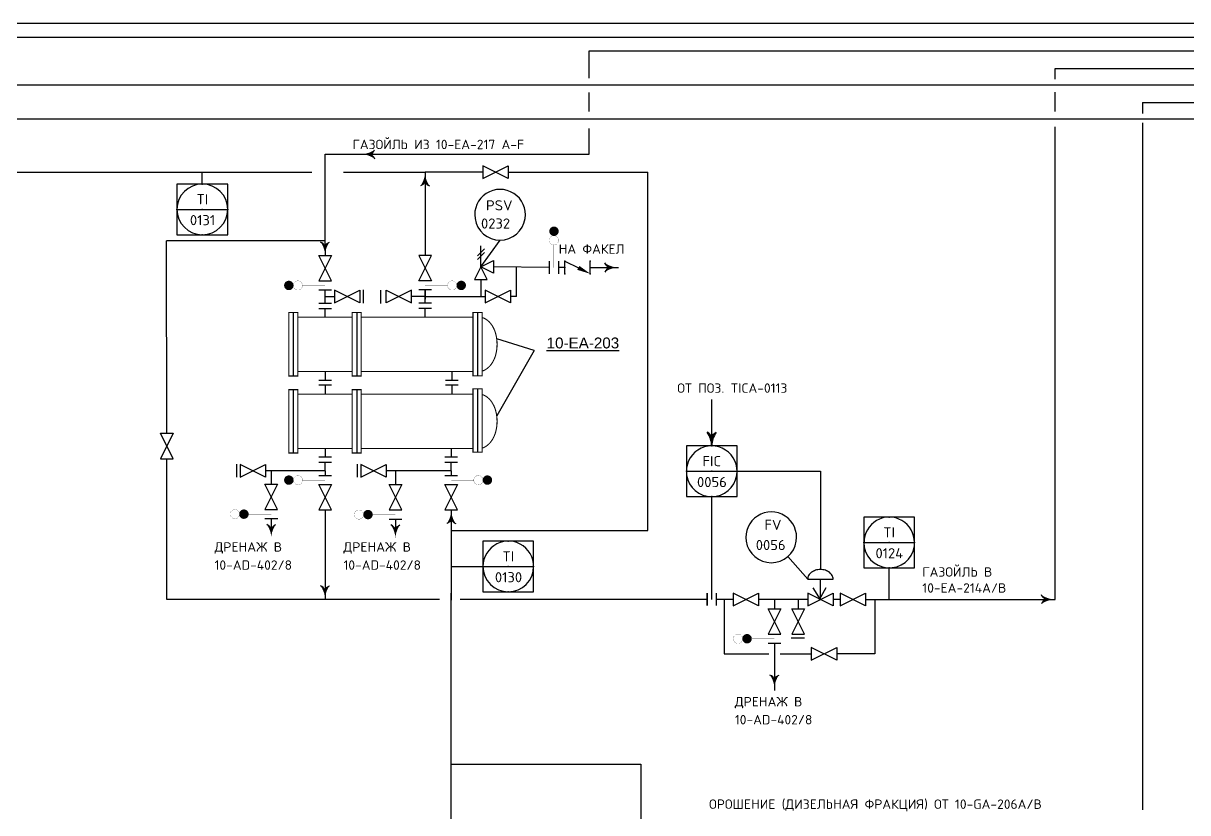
# Model space of a CAD drawing. Extents: x 78 to 490, y 181 to 404.
# Drawn here: x 154.37 to 170.44, y 200.18 to 211.07 of the extents above; entities that cross this region are included whole.
import ezdxf
from ezdxf.enums import TextEntityAlignment as Align

# ---------------------------------------------------------------- set-up
doc = ezdxf.new("R2010")
doc.units = 0
doc.linetypes.add('SDASH', pattern=[0.09375, 0.046875, -0.046875])
doc.layers.get('0').update_dxf_attribs({"linetype": 'CONTINUOUS'})
for name, color, linetype in [('1', 2, 'CONTINUOUS'), ('IN-ATTRIBS', 7, 'CONTINUOUS'), ('IN-EQUIPMENT', 7, 'CONTINUOUS'), ('IN-INST-TAP', 7, 'CONTINUOUS'), ('IN-INSTRUMENT', 7, 'SDASH'), ('IN-MAJ-PROC', 7, 'CONTINUOUS'), ('IN-PNEUMATIC', 7, 'CONTINUOUS'), ('IN-TEXT', 51, 'CONTINUOUS')]:
    doc.layers.add(name, color=color, linetype=linetype)
doc.styles.add('ATTRIBS', font='SIMPLEX', dxfattribs={"width": 0.8, "height": 0.125})
doc.styles.add('HELV', font='HELV', dxfattribs={"height": 0.15})
doc.styles.add('NARROW', font='simplex', dxfattribs={"width": 0.75, "height": 0.1})
doc.styles.add('S1', font='simplex.shx')
doc.styles.add('SIMPLEX', font='SIMPLEX.shx')

# ---------------------------------------------------------------- blocks, each defined once
blk = doc.blocks.new('BUBTEXT')
at = {"layer": 'IN-ATTRIBS'}
for p in [(0, 0.25), (-0.25, 0), (0, 0), (0.25, 0), (0, -0.25)]:
    blk.add_point(p, dxfattribs=at)
at = {"layer": 'IN-ATTRIBS', "flags": 1}
for tag, style, width, p in [('IDNUM', 'ATTRIBS', 0.8, (0.009, 0.584)), ('DWGNO', 'ATTRIBS', 0.8, (0.003, 0.447)), ('FILENO', 'ATTRIBS', 0.8, (-0.003, 0.311)), ('LOC', 'ATTRIBS', 0.8, (-0.08, -0.422)), ('SIG', 'ATTRIBS', 0.8, (-0.087, -0.563)), ('INSTALL', 'ATTRIBS', 0.8, (-0.087, -0.699)), ('SERV', 'ATTRIBS', 0.8, (-0.083, -0.838)), ('DATE', 'ATTRIBS', 0.8, (-0.088, -0.969)), ('DES', 'NARROW', 0.75, (-0.087, -1.102)), ('CSYS', 'NARROW', 0.75, (-0.087, -1.243))]:
    blk.add_attdef(tag, text='', height=0.1, dxfattribs=dict(at, style=style, width=width)).set_placement(p, align=Align.CENTER)
at = {"layer": 'IN-ATTRIBS', "style": 'ATTRIBS', "flags": 1}
blk.add_attdef('SYSCDI', text='', height=0.1, dxfattribs=at).set_placement((-0.312, 0.312), align=Align.RIGHT)
at = {"layer": 'IN-ATTRIBS', "style": 'S1'}
for tag, p in [('XT', (0.324, 0.257)), ('A1', (0.323, 0.115)), ('A2', (0.323, -0.035)), ('A3', (0.323, -0.185)), ('RES', (0.323, -0.342))]:
    blk.add_attdef(tag, p, '', height=0.1, dxfattribs=at)
at = {"layer": 'IN-ATTRIBS', "style": 'ATTRIBS'}
blk.add_attdef('SYSCDV', text='', height=0.1, dxfattribs=at).set_placement((-0.312, 0.141), align=Align.RIGHT)
at = {"layer": 'IN-ATTRIBS', "style": 'S1'}
for tag, p in [('INSTTYPE', (0, 0.05)), ('TAGNUM', (0.002, -0.156)), ('MD', (0.402, -0.565)), ('SZ', (0.402, -0.696))]:
    blk.add_attdef(tag, text='', height=0.1, dxfattribs=at).set_placement(p, align=Align.CENTER)
blk = doc.blocks.new('PE2')
for points in [[(0, 0, 0.150368), (0.188, 0.062, 0.150368)], [(0.125, 0, 0.206864), (0.188, 0.062, 0.206864)], [(0.125, 0, -0.206864), (0.188, -0.062, -0.206864)]]:
    blk.add_lwpolyline(points, format="xyb")
blk.add_arc((-0.008, -0.336), 0.336, 54.4623, 88.6678)
for points in [[(0, 0), (0.125, 0), (0.04, 0.003), (0.141, 0.008)], [(0, 0), (0.125, 0), (0.04, -0.003), (0.141, -0.008)], [(0.04, 0.003), (0.141, 0.008), (0.079, 0.011), (0.156, 0.019)], [(0.079, 0.011), (0.156, 0.019), (0.117, 0.024), (0.169, 0.031)], [(0.117, 0.024), (0.169, 0.031), (0.154, 0.041), (0.179, 0.046)], [(0.154, 0.041), (0.179, 0.046), (0.188, 0.062)], [(0.04, -0.003), (0.141, -0.008), (0.079, -0.011), (0.156, -0.019)], [(0.079, -0.011), (0.156, -0.019), (0.117, -0.024), (0.169, -0.031)], [(0.117, -0.024), (0.169, -0.031), (0.154, -0.041), (0.179, -0.046)], [(0.154, -0.041), (0.179, -0.046), (0.188, -0.062)]]:
    blk.add_solid(points)
blk = doc.blocks.new('PF35A')
blk.add_lwpolyline([(0, -0.0625), (0.25, 0.0625), (0.25, -0.0625), (0, 0.0625)], close=True)
blk = doc.blocks.new('VALVTEXT')
at = {"layer": 'IN-ATTRIBS'}
for p in [(0, 0.0625), (0, 0), (0.25, 0.0625), (0.25, 0), (0, -0.0625), (0.25, -0.0625)]:
    blk.add_point(p, dxfattribs=at)
at = {"layer": 'IN-ATTRIBS', "style": 'S1', "flags": 1}
for tag, p in [('IDNUM', (0.125, 0.5625)), ('DWGNO', (0.125, 0.4375)), ('FILENO', (0.125, 0.3125))]:
    blk.add_attdef(tag, text='', height=0.1, dxfattribs=at).set_placement(p, align=Align.CENTER)
at = {"layer": 'IN-ATTRIBS', "style": 'S1'}
for tag, p in [('MODE', (0.125, 0.078125)), ('SIZE', (0.125, -0.1875))]:
    blk.add_attdef(tag, text='', height=0.1, dxfattribs=at).set_placement(p, align=Align.CENTER)

msp = doc.modelspace()

# ---------------------------------------------------------------- linework, layer by layer
at = {"color": 6}
msp.add_line((79.948, 211.074), (463.566, 211.074), dxfattribs=at)
at = {"color": 5, "linetype": 'Continuous'}
msp.add_line((130.052, 210.227), (288.944, 210.227), dxfattribs=at)
at = {"color": 3, "linetype": 'Continuous'}
for p, q in [((169.819, 209.983), (169.819, 209.83)), ((169.819, 209.701), (169.819, 200.219)), ((158.532, 207.948), (158.532, 209.267)), ((158.532, 209.267), (162.178, 209.267)), ((120.242, 209.019), (158.348, 209.019)), ((158.787, 209.019), (159.912, 209.018)), ((159.912, 209.018), (159.912, 207.869)), ((158.532, 207.21), (158.532, 207.394)), ((159.912, 207.21), (159.912, 207.394)), ((158.532, 204.899), (158.532, 205.016)), ((160.274, 204.899), (160.274, 205.016)), ((158.532, 204.899), (158.532, 204.833)), ((160.274, 204.899), (160.274, 204.833)), ((158.532, 204.358), (158.532, 203.124)), ((160.274, 204.358), (160.274, 203.114)), ((160.274, 199.064), (160.274, 203.21)), ((160.114, 203.124), (158.532, 203.124)), ((160.274, 200.73), (160.274, 203.114)), ((163.088, 203.124), (160.399, 203.124)), ((163.808, 203.124), (163.088, 203.124)), ((164.166, 203.124), (163.933, 203.124)), ((165.195, 203.124), (164.516, 203.124)), ((165.645, 203.124), (165.545, 203.124)), ((165.995, 203.124), (166.894, 203.124)), ((166.894, 203.124), (168.61, 203.124))]:
    msp.add_line(p, q, dxfattribs=at)
at = {"color": 3}
for p, q in [((169.819, 209.983), (307.275, 209.983)), ((116.114, 209.754), (192.64, 209.754))]:
    msp.add_line(p, q, dxfattribs=at)
for p, q in [((156.838, 208.856), (156.838, 209.019)), ((160.681, 207.714), (160.948, 208.082)), ((158.532, 207.948), (158.532, 207.869)), ((161.417, 206.56), (160.902, 206.72)), ((161.417, 206.56), (160.902, 205.657)), ((163.87, 205.242), (163.87, 205.884)), ((164.22, 204.892), (165.37, 204.892)), ((164.736, 203.124), (164.736, 202.995))]:
    msp.add_line(p, q)
at = {"color": 5}
for p, q in [((160.711, 209.019), (159.912, 209.018)), ((161.061, 209.019), (162.986, 209.019)), ((162.986, 204.075), (162.986, 209.019)), ((156.348, 205.416), (156.343, 208.072)), ((158.527, 208.072), (156.343, 208.072)), ((161.628, 207.704), (160.856, 207.714)), ((161.174, 207.302), (161.174, 207.714)), ((161.844, 207.704), (161.755, 207.704)), ((162.194, 207.704), (162.583, 207.704)), ((160.681, 207.539), (160.681, 207.302)), ((159.912, 207.302), (160.551, 207.302)), ((160.387, 207.302), (160.742, 207.302)), ((161.174, 207.302), (161.092, 207.302)), ((156.348, 203.124), (156.348, 205.066)), ((158.532, 204.899), (157.71, 204.899)), ((157.79, 204.899), (157.79, 204.714)), ((160.274, 204.899), (159.37, 204.899)), ((159.504, 204.899), (159.504, 204.708)), ((157.79, 204.239), (157.79, 204.08)), ((159.504, 204.233), (159.504, 204.073)), ((160.274, 204.075), (162.986, 204.075)), ((158.532, 203.124), (156.348, 203.124)), ((164.041, 203.124), (164.041, 202.373)), ((164.736, 203.124), (164.736, 202.995)), ((166.12, 203.124), (166.12, 202.373)), ((164.736, 202.52), (164.736, 201.865)), ((164.041, 202.373), (164.659, 202.373)), ((164.813, 202.373), (165.245, 202.373)), ((166.12, 202.373), (165.595, 202.373)), ((160.274, 200.85), (162.891, 200.85)), ((162.891, 200.85), (162.891, 196.394))]:
    msp.add_line(p, q, dxfattribs=at)
at = {"linetype": 'Continuous'}
for p, q in [((156.488, 208.506), (157.188, 208.506)), ((163.52, 204.892), (164.22, 204.892)), ((165.969, 203.91), (166.669, 203.91)), ((160.712, 203.579), (161.412, 203.579))]:
    msp.add_line(p, q, dxfattribs=at)
at = {"color": 2}
for p, q in [((158.444, 207.394), (158.619, 207.394)), ((160, 207.394), (159.825, 207.394)), ((158.532, 207.302), (158.661, 207.302)), ((159.912, 207.302), (159.725, 207.302))]:
    msp.add_line(p, q, dxfattribs=at)
at = {"color": 7}
for p, q in [((165.37, 203.124), (165.269, 203.282)), ((165.357, 203.124), (165.448, 203.288))]:
    msp.add_line(p, q, dxfattribs=at)
for points in [[(159.155, 209.267, 0.206864), (159.217, 209.33, 0.206864)], [(159.155, 209.267, -0.206864), (159.217, 209.205, -0.206864)], [(159.912, 208.894, -0.206864), (159.85, 208.831, -0.206864)], [(159.912, 208.894, 0.206864), (159.975, 208.831, 0.206864)], [(158.532, 207.994, 0.206864), (158.469, 208.056, 0.206864)], [(158.532, 207.994, -0.206864), (158.594, 208.056, -0.206864)], [(160.274, 204.233, -0.206864), (160.212, 204.17, -0.206864)], [(160.274, 204.233, 0.206864), (160.337, 204.17, 0.206864)], [(158.532, 203.249, 0.206864), (158.469, 203.312, 0.206864)], [(158.532, 203.249, -0.206864), (158.594, 203.312, -0.206864)]]:
    msp.add_lwpolyline(points, format="xyb")
for points in [[(157.188, 208.452), (157.188, 208.856), (156.488, 208.856), (156.488, 208.452)], [(156.488, 208.452), (156.488, 208.156), (157.188, 208.156), (157.188, 208.452)], [(164.22, 204.892), (164.22, 205.242), (163.52, 205.242), (163.52, 204.892)], [(163.52, 204.892), (163.52, 204.542), (164.22, 204.542), (164.22, 204.892)], [(166.669, 203.856), (166.669, 204.26), (165.969, 204.26), (165.969, 203.856)], [(161.412, 203.579), (161.412, 203.929), (160.712, 203.929), (160.712, 203.579)], [(165.969, 203.856), (165.969, 203.56), (166.669, 203.56), (166.669, 203.856)], [(160.712, 203.579), (160.712, 203.229), (161.412, 203.229), (161.408, 203.525)]]:
    msp.add_lwpolyline(points)
at = {"color": 2}
for points, const_width in [([(161.725, 208.204, -1), (161.66, 208.204, -1)], 0.065), ([(161.756, 208.079, -1), (161.628, 208.079, -1)], 0.0025), ([(158.032, 207.424, 1), (158.032, 207.489, 1)], 0.065), ([(158.157, 207.393, 1), (158.157, 207.52, 1)], 0.0025), ([(160.287, 207.393, -1), (160.287, 207.52, -1)], 0.0025), ([(160.412, 207.424, -1), (160.412, 207.489, -1)], 0.065), ([(158.032, 204.803, -1), (158.032, 204.738, -1)], 0.065), ([(158.157, 204.834, -1), (158.157, 204.706, -1)], 0.0025), ([(160.649, 204.706, -1), (160.649, 204.834, -1)], 0.0025), ([(160.774, 204.738, -1), (160.774, 204.803, -1)], 0.065), ([(157.287, 204.364, 1), (157.287, 204.237, 1)], 0.0025), ([(157.412, 204.333, 1), (157.412, 204.268, 1)], 0.065), ([(159, 204.358, 1), (159, 204.231, 1)], 0.0025), ([(159.125, 204.327, 1), (159.125, 204.262, 1)], 0.065), ([(164.233, 202.646, 1), (164.233, 202.518, 1)], 0.0025), ([(164.358, 202.614, 1), (164.358, 202.549, 1)], 0.065)]:
    msp.add_lwpolyline(points, format="xyb", close=True, dxfattribs=dict(at, const_width=const_width))
at = {"color": 2, "const_width": 0.005}
for points in [[(161.692, 208.017), (161.692, 207.704)], [(158.219, 207.456), (158.532, 207.456)], [(160.225, 207.456), (159.912, 207.456)], [(158.219, 204.77), (158.532, 204.77)], [(160.587, 204.77), (160.274, 204.77)], [(157.478, 204.301), (157.79, 204.301)], [(159.191, 204.295), (159.504, 204.295)], [(164.424, 202.583), (164.736, 202.583)]]:
    msp.add_lwpolyline(points, dxfattribs=at)
at = {"color": 5}
for points in [[(162.458, 207.704, -0.206864), (162.396, 207.767, -0.206864)], [(162.458, 207.704, 0.206864), (162.396, 207.642, 0.206864)], [(157.79, 204.094, 0.206864), (157.728, 204.157, 0.206864)], [(157.79, 204.094, -0.206864), (157.853, 204.157, -0.206864)], [(159.504, 204.088, 0.206864), (159.441, 204.151, 0.206864)], [(159.504, 204.088, -0.206864), (159.566, 204.151, -0.206864)], [(164.736, 202.017, 0.206864), (164.674, 202.079)], [(164.736, 202.017, -0.206864), (164.799, 202.079)]]:
    msp.add_lwpolyline(points, format="xyb", dxfattribs=at)
at = {"color": 3}
for points in [[(168.485, 203.124, -0.206864), (168.422, 203.187)], [(168.485, 203.124, 0.206864), (168.422, 203.062)]]:
    msp.add_lwpolyline(points, format="xyb", dxfattribs=at)
for centre, radius, start, end in [((156.838, 208.506), 0.35, 0, 180), ((160.948, 208.432), 0.35, 351.1529, 188.8471), ((156.838, 208.506), 0.35, 180, 0), ((160.948, 208.432), 0.35, 188.8471, 351.1529), ((163.87, 204.892), 0.35, 351.1529, 188.8471), ((163.87, 204.892), 0.35, 188.8471, 351.1529), ((164.692, 203.981), 0.35, 351.1529, 188.8471), ((166.321, 203.912), 0.348, 359.6296, 180.3704), ((161.062, 203.579), 0.35, 351.1529, 180), ((164.692, 203.981), 0.35, 188.8471, 351.1529), ((166.321, 203.912), 0.352, 180.2197, 350.9856), ((161.062, 203.579), 0.35, 180, 0)]:
    msp.add_arc(centre, radius, start, end)
for points in [[(159.109, 209.279), (159.186, 209.286), (159.147, 209.291), (159.199, 209.299)], [(159.147, 209.291), (159.199, 209.299), (159.183, 209.308), (159.209, 209.313)], [(159.183, 209.308), (159.209, 209.313), (159.217, 209.33)], [(159.03, 209.267), (159.155, 209.267), (159.07, 209.271), (159.171, 209.275)], [(159.03, 209.267), (159.155, 209.267), (159.07, 209.264), (159.171, 209.259)], [(159.07, 209.271), (159.171, 209.275), (159.109, 209.279), (159.186, 209.286)], [(159.07, 209.264), (159.171, 209.259), (159.109, 209.256), (159.186, 209.249)], [(159.109, 209.256), (159.186, 209.249), (159.147, 209.243), (159.199, 209.236)], [(159.147, 209.243), (159.199, 209.236), (159.183, 209.226), (159.209, 209.221)], [(159.183, 209.226), (159.209, 209.221), (159.217, 209.205)], [(159.909, 208.979), (159.904, 208.877), (159.901, 208.939), (159.894, 208.863)], [(159.912, 209.019), (159.912, 208.894), (159.909, 208.979), (159.904, 208.877)], [(159.912, 209.019), (159.912, 208.894), (159.916, 208.979), (159.92, 208.877)], [(159.916, 208.979), (159.92, 208.877), (159.924, 208.939), (159.931, 208.863)], [(159.871, 208.865), (159.866, 208.839), (159.85, 208.831)], [(159.888, 208.901), (159.881, 208.85), (159.871, 208.865), (159.866, 208.839)], [(159.901, 208.939), (159.894, 208.863), (159.888, 208.901), (159.881, 208.85)], [(159.924, 208.939), (159.931, 208.863), (159.936, 208.901), (159.944, 208.85)], [(159.936, 208.901), (159.944, 208.85), (159.953, 208.865), (159.959, 208.839)], [(159.953, 208.865), (159.959, 208.839), (159.975, 208.831)], [(158.491, 208.022), (158.486, 208.048), (158.469, 208.056)], [(158.508, 207.986), (158.501, 208.038), (158.491, 208.022), (158.486, 208.048)], [(158.521, 207.948), (158.513, 208.025), (158.508, 207.986), (158.501, 208.038)], [(158.529, 207.909), (158.524, 208.01), (158.521, 207.948), (158.513, 208.025)], [(158.532, 207.869), (158.532, 207.994), (158.529, 207.909), (158.524, 208.01)], [(158.532, 207.869), (158.532, 207.994), (158.535, 207.909), (158.54, 208.01)], [(158.535, 207.909), (158.54, 208.01), (158.543, 207.948), (158.551, 208.025)], [(158.543, 207.948), (158.551, 208.025), (158.556, 207.986), (158.563, 208.038)], [(158.556, 207.986), (158.563, 208.038), (158.573, 208.022), (158.578, 208.048)], [(158.573, 208.022), (158.578, 208.048), (158.594, 208.056)], [(160.271, 204.318), (160.266, 204.216), (160.263, 204.278), (160.256, 204.202)], [(160.274, 204.358), (160.274, 204.233), (160.271, 204.318), (160.266, 204.216)], [(160.274, 204.358), (160.274, 204.233), (160.278, 204.318), (160.282, 204.216)], [(160.278, 204.318), (160.282, 204.216), (160.286, 204.278), (160.293, 204.202)], [(160.233, 204.204), (160.228, 204.178), (160.212, 204.17)], [(160.25, 204.24), (160.243, 204.189), (160.233, 204.204), (160.228, 204.178)], [(160.263, 204.278), (160.256, 204.202), (160.25, 204.24), (160.243, 204.189)], [(160.286, 204.278), (160.293, 204.202), (160.298, 204.24), (160.306, 204.189)], [(160.298, 204.24), (160.306, 204.189), (160.315, 204.204), (160.32, 204.178)], [(160.315, 204.204), (160.32, 204.178), (160.337, 204.17)], [(158.491, 203.278), (158.486, 203.303), (158.469, 203.312)], [(158.508, 203.241), (158.501, 203.293), (158.491, 203.278), (158.486, 203.303)], [(158.521, 203.203), (158.513, 203.28), (158.508, 203.241), (158.501, 203.293)], [(158.529, 203.164), (158.524, 203.265), (158.521, 203.203), (158.513, 203.28)], [(158.532, 203.124), (158.532, 203.249), (158.529, 203.164), (158.524, 203.265)], [(158.532, 203.124), (158.532, 203.249), (158.535, 203.164), (158.54, 203.265)], [(158.535, 203.164), (158.54, 203.265), (158.543, 203.203), (158.551, 203.28)], [(158.543, 203.203), (158.551, 203.28), (158.556, 203.241), (158.563, 203.293)], [(158.556, 203.241), (158.563, 203.293), (158.573, 203.278), (158.578, 203.303)], [(158.573, 203.278), (158.578, 203.303), (158.594, 203.312)]]:
    msp.add_solid(points)
at = {"color": 5}
for points in [[(162.43, 207.745), (162.404, 207.75), (162.396, 207.767)], [(162.466, 207.728), (162.414, 207.736), (162.43, 207.745), (162.404, 207.75)], [(162.504, 207.715), (162.427, 207.723), (162.466, 207.728), (162.414, 207.736)], [(162.504, 207.693), (162.427, 207.685), (162.466, 207.68), (162.414, 207.673)], [(162.543, 207.707), (162.442, 207.712), (162.504, 207.715), (162.427, 207.723)], [(162.543, 207.701), (162.442, 207.696), (162.504, 207.693), (162.427, 207.685)], [(162.583, 207.704), (162.458, 207.704), (162.543, 207.707), (162.442, 207.712)], [(162.583, 207.704), (162.458, 207.704), (162.543, 207.701), (162.442, 207.696)], [(162.43, 207.663), (162.404, 207.658), (162.396, 207.642)], [(162.466, 207.68), (162.414, 207.673), (162.43, 207.663), (162.404, 207.658)], [(157.749, 204.123), (157.744, 204.149), (157.728, 204.157)], [(157.766, 204.087), (157.759, 204.138), (157.749, 204.123), (157.744, 204.149)], [(157.814, 204.087), (157.822, 204.138), (157.831, 204.123), (157.836, 204.149)], [(157.831, 204.123), (157.836, 204.149), (157.853, 204.157)], [(159.462, 204.117), (159.457, 204.143), (159.441, 204.151)], [(159.545, 204.117), (159.55, 204.143), (159.566, 204.151)], [(157.779, 204.049), (157.771, 204.125), (157.766, 204.087), (157.759, 204.138)], [(157.787, 204.009), (157.782, 204.111), (157.779, 204.049), (157.771, 204.125)], [(157.79, 203.969), (157.79, 204.094), (157.787, 204.009), (157.782, 204.111)], [(157.79, 203.969), (157.79, 204.094), (157.793, 204.009), (157.798, 204.111)], [(157.793, 204.009), (157.798, 204.111), (157.801, 204.049), (157.809, 204.125)], [(157.801, 204.049), (157.809, 204.125), (157.814, 204.087), (157.822, 204.138)], [(159.48, 204.08), (159.472, 204.132), (159.462, 204.117), (159.457, 204.143)], [(159.492, 204.042), (159.485, 204.119), (159.48, 204.08), (159.472, 204.132)], [(159.5, 204.003), (159.496, 204.104), (159.492, 204.042), (159.485, 204.119)], [(159.504, 203.963), (159.504, 204.088), (159.5, 204.003), (159.496, 204.104)], [(159.504, 203.963), (159.504, 204.088), (159.507, 204.003), (159.512, 204.104)], [(159.507, 204.003), (159.512, 204.104), (159.515, 204.042), (159.522, 204.119)], [(159.515, 204.042), (159.522, 204.119), (159.528, 204.08), (159.535, 204.132)], [(159.528, 204.08), (159.535, 204.132), (159.545, 204.117), (159.55, 204.143)], [(164.695, 202.045), (164.69, 202.071), (164.674, 202.079)], [(164.712, 202.009), (164.705, 202.061), (164.695, 202.045), (164.69, 202.071)], [(164.725, 201.971), (164.717, 202.048), (164.712, 202.009), (164.705, 202.061)], [(164.747, 201.971), (164.755, 202.048), (164.76, 202.009), (164.767, 202.061)], [(164.76, 202.009), (164.767, 202.061), (164.777, 202.045), (164.782, 202.071)], [(164.777, 202.045), (164.782, 202.071), (164.799, 202.079)], [(164.733, 201.932), (164.728, 202.033), (164.725, 201.971), (164.717, 202.048)], [(164.736, 201.892), (164.736, 202.017), (164.733, 201.932), (164.728, 202.033)], [(164.736, 201.892), (164.736, 202.017), (164.739, 201.932), (164.744, 202.033)], [(164.739, 201.932), (164.744, 202.033), (164.747, 201.971), (164.755, 202.048)]]:
    msp.add_solid(points, dxfattribs=at)
at = {"color": 3}
for points in [[(168.456, 203.165), (168.43, 203.17), (168.422, 203.187)], [(168.456, 203.083), (168.43, 203.078), (168.422, 203.062)], [(168.493, 203.148), (168.441, 203.155), (168.456, 203.165), (168.43, 203.17)], [(168.493, 203.1), (168.441, 203.093), (168.456, 203.083), (168.43, 203.078)], [(168.531, 203.135), (168.454, 203.143), (168.493, 203.148), (168.441, 203.155)], [(168.531, 203.113), (168.454, 203.105), (168.493, 203.1), (168.441, 203.093)], [(168.57, 203.127), (168.469, 203.132), (168.531, 203.135), (168.454, 203.143)], [(168.57, 203.121), (168.469, 203.116), (168.531, 203.113), (168.454, 203.105)]]:
    msp.add_solid(points, dxfattribs=at)
at = {"layer": '1'}
for p, q in [((160.637, 207.866), (160.731, 207.964)), ((160.637, 207.813), (160.731, 207.911)), ((160.681, 207.714), (160.681, 208.005)), ((160.681, 207.714), (160.594, 207.539)), ((160.681, 207.714), (160.856, 207.802)), ((160.856, 207.627), (160.681, 207.714)), ((160.769, 207.539), (160.681, 207.714)), ((160.856, 207.802), (160.856, 207.627)), ((161.628, 207.792), (161.628, 207.617)), ((161.755, 207.792), (161.755, 207.617)), ((162.194, 207.617), (162.194, 207.792)), ((160.594, 207.539), (160.769, 207.539)), ((159.06, 207.395), (159.06, 207.213)), ((159.302, 207.209), (159.302, 207.392)), ((158.094, 207.076), (158.094, 206.207)), ((158.969, 207.076), (158.969, 206.207)), ((160.638, 207.076), (160.638, 206.208)), ((158.094, 206.013), (158.094, 205.144)), ((158.969, 206.013), (158.969, 205.144)), ((160.638, 206.025), (160.638, 205.156)), ((157.311, 204.992), (157.311, 204.809)), ((158.975, 204.992), (158.975, 204.809)), ((158.444, 204.833), (158.619, 204.833)), ((160.187, 204.833), (160.362, 204.833)), ((157.703, 204.239), (157.878, 204.239)), ((159.416, 204.233), (159.591, 204.233)), ((165.195, 203.405), (165.545, 203.405)), ((165.37, 203.124), (165.37, 203.405)), ((165.062, 203.124), (165.062, 202.995)), ((164.969, 202.596), (165.151, 202.596)), ((164.649, 202.52), (164.824, 202.52))]:
    msp.add_line(p, q, dxfattribs=at)
msp.add_lwpolyline([(161.844, 207.617), (161.844, 207.792), (162.03, 207.699)], dxfattribs=at)
msp.add_lwpolyline([(165.545, 203.405, 0.126822), (165.533, 203.453, 0.10607), (165.494, 203.498, 0.085783), (165.439, 203.526, 0.075445), (165.37, 203.537, 0.075445), (165.301, 203.526, 0.085783), (165.247, 203.498, 0.10607), (165.208, 203.453, 0.126822), (165.195, 203.405)], format="xyb", dxfattribs=at)
at = {"layer": '1', "const_width": 0.021}
for points in [[(163.808, 203.212), (163.808, 203.037)], [(163.933, 203.212), (163.933, 203.037)]]:
    msp.add_lwpolyline(points, dxfattribs=at)
at = {"layer": '1'}
msp.add_lwpolyline([(165.195, 203.037), (165.545, 203.212), (165.545, 203.037), (165.195, 203.212)], close=True, dxfattribs=at)
msp.add_solid([(162.014, 207.672), (162.194, 207.617), (162.044, 207.726)], dxfattribs=at)
at = {"layer": 'IN-EQUIPMENT', "color": 2}
for p, q in [((158.444, 207.21), (158.619, 207.21)), ((160, 207.21), (159.825, 207.21)), ((158.444, 205.016), (158.619, 205.016)), ((160.187, 205.016), (160.362, 205.016))]:
    msp.add_line(p, q, dxfattribs=at)
at = {"layer": 'IN-EQUIPMENT', "color": 6}
for p, q in [((158.444, 207.137), (158.619, 207.137)), ((158.532, 207.019), (158.532, 207.137)), ((160, 207.137), (159.825, 207.137)), ((159.912, 207.019), (159.912, 207.137)), ((158.532, 206.269), (158.532, 206.144)), ((160.282, 206.269), (160.282, 206.144)), ((158.619, 206.144), (158.444, 206.144)), ((158.619, 206.082), (158.444, 206.082)), ((158.532, 206.082), (158.532, 205.957)), ((160.369, 206.144), (160.194, 206.144)), ((160.369, 206.082), (160.194, 206.082)), ((160.282, 206.082), (160.282, 205.957)), ((158.532, 205.207), (158.532, 205.09)), ((160.274, 205.207), (160.274, 205.09)), ((158.444, 205.09), (158.619, 205.09)), ((160.187, 205.09), (160.362, 205.09))]:
    msp.add_line(p, q, dxfattribs=at)
at = {"layer": 'IN-EQUIPMENT', "color": 6, "const_width": 0.015}
for points in [[(158.157, 206.207), (158.157, 207.082), (158.032, 207.082), (158.032, 206.207)], [(159.032, 206.207), (159.032, 207.082), (158.907, 207.082), (158.907, 206.207)], [(160.7, 206.208), (160.7, 207.083), (160.575, 207.083), (160.575, 206.208)], [(158.157, 205.144), (158.157, 206.019), (158.032, 206.019), (158.032, 205.144)], [(159.032, 205.144), (159.032, 206.019), (158.907, 206.019), (158.907, 205.144)], [(160.7, 205.156), (160.7, 206.031), (160.575, 206.031), (160.575, 205.156)]]:
    msp.add_lwpolyline(points, close=True, dxfattribs=at)
for points in [[(158.157, 207.019), (158.907, 207.019)], [(159.032, 207.019), (160.575, 207.019)], [(158.157, 206.27), (158.907, 206.27)], [(159.032, 206.27), (160.575, 206.27)], [(158.157, 205.957), (158.907, 205.957)], [(159.032, 205.957), (160.575, 205.957)], [(158.157, 205.207), (158.907, 205.207)], [(159.032, 205.207), (160.575, 205.207)]]:
    msp.add_lwpolyline(points, dxfattribs=at)
for points in [[(160.7, 206.275, 0.074556), (160.747, 206.295, 0.107118), (160.834, 206.379, 0.079812), (160.887, 206.495, 0.067459), (160.907, 206.644, 0.067459), (160.887, 206.794, 0.079812), (160.834, 206.91, 0.107118), (160.747, 206.994, 0.074556), (160.7, 207.014)], [(160.7, 205.212, 0.074556), (160.747, 205.232, 0.107118), (160.834, 205.317, 0.079812), (160.887, 205.433, 0.067459), (160.907, 205.582, 0.067459), (160.887, 205.731, 0.079812), (160.834, 205.847, 0.107118), (160.747, 205.931, 0.074556), (160.7, 205.951)]]:
    msp.add_lwpolyline(points, format="xyb", dxfattribs=at)
at = {"layer": 'IN-INST-TAP'}
for p, q in [((163.87, 203.124), (163.87, 204.542)), ((165.195, 203.405), (164.922, 203.717)), ((166.319, 203.123), (166.319, 203.56))]:
    msp.add_line(p, q, dxfattribs=at)
at = {"layer": 'IN-MAJ-PROC', "color": 3}
for p, q in [((307.75, 210.878), (120.858, 210.878)), ((162.178, 210.696), (307.557, 210.696)), ((162.178, 210.317), (162.178, 210.696)), ((168.61, 210.452), (289.123, 210.452)), ((168.61, 210.304), (168.61, 210.452)), ((162.178, 209.855), (162.178, 210.119)), ((168.61, 209.858), (168.61, 210.122)), ((162.178, 209.267), (162.178, 209.624)), ((168.61, 203.124), (168.61, 209.644))]:
    msp.add_line(p, q, dxfattribs=at)
at = {"layer": 'IN-MAJ-PROC'}
for p, q in [((159.912, 207.394), (159.912, 207.269)), ((160.274, 203.579), (160.712, 203.579))]:
    msp.add_line(p, q, dxfattribs=at)
at = {"layer": 'IN-PNEUMATIC'}
msp.add_line((165.37, 204.892), (165.37, 203.537), dxfattribs=at)

# ---------------------------------------------------------------- block references
at = {"color": 7, "linetype": 'Continuous', "xscale": 1.4, "yscale": 1.4, "zscale": 1.4}
msp.add_blockref('BUBTEXT', (156.838, 208.506), dxfattribs=at).add_auto_attribs({'INSTTYPE': 'TI', 'TAGNUM': '0131'})
at = {"layer": '1', "yscale": 1.4, "zscale": 1.4}
for name, p, xscale in [('PF35A', (161.061, 209.019), -1.4), ('VALVTEXT', (161.844, 207.704), 1.4), ('PF35A', (158.661, 207.302), 1.4), ('PF35A', (161.092, 207.302), -1.4), ('PF35A', (157.71, 204.899), -1.4), ('PF35A', (159.375, 204.899), -1.4), ('PF35A', (164.166, 203.124), 1.4), ('PF35A', (165.645, 203.124), 1.4), ('PF35A', (165.245, 202.373), 1.4)]:
    msp.add_blockref(name, p, dxfattribs=dict(at, xscale=xscale))
for p, xscale, rotation in [((158.532, 207.519), 1.4, 90), ((159.912, 207.519), -1.4, 270), ((159.725, 207.302), 1.4, 180), ((156.348, 205.066), 1.4, 90), ((157.79, 204.364), 1.4, 90), ((158.532, 204.708), -1.4, 90), ((159.504, 204.358), 1.4, 90), ((160.274, 204.708), -1.4, 90), ((164.736, 202.645), 1.4, 90), ((165.062, 202.995), -1.4, 90)]:
    msp.add_blockref('PF35A', p, dxfattribs=dict(at, xscale=xscale, rotation=rotation))
at = {"layer": 'IN-INSTRUMENT', "xscale": 1.4, "yscale": 1.4, "zscale": 1.4}
for p, values in [((163.87, 204.892), {'INSTTYPE': 'FIC', 'TAGNUM': '0056'}), ((166.319, 203.91), {'INSTTYPE': 'TI', 'TAGNUM': '0124'}), ((161.062, 203.579), {'INSTTYPE': 'TI', 'TAGNUM': '0130'})]:
    msp.add_blockref('BUBTEXT', p, dxfattribs=at).add_auto_attribs(values)
at = {"layer": 'IN-MAJ-PROC', "rotation": 89.99999999999967}
msp.add_blockref('PE2', (163.87, 205.242), dxfattribs=at)

# ---------------------------------------------------------------- texts
at = {"layer": 'IN-INSTRUMENT', "color": 1, "style": 'SIMPLEX'}
for s, p in [('ГАЗОЙЛЬ ИЗ 10-EA-217 A-F', (158.911, 209.337)), ('НА ФАКЕЛ', (161.757, 207.894)), ('ДРЕНАЖ В', (157.006, 203.783)), ('ДРЕНАЖ В', (158.786, 203.783)), ('10-AD-402/8', (157.006, 203.533)), ('10-AD-402/8', (158.786, 203.533)), ('ГАЗОЙЛЬ В', (166.777, 203.438)), ('10-EA-214A/B', (166.777, 203.217)), ('ДРЕНАЖ В', (164.189, 201.648)), ('10-AD-402/8', (164.189, 201.399)), ('ОРОШЕНИЕ (ДИЗЕЛЬНАЯ ФРАКЦИЯ) ОТ 10-GA-206A/B', (163.834, 200.234))]:
    msp.add_text(s, height=0.13, dxfattribs=at).set_placement(p)
at = {"layer": 'IN-INSTRUMENT', "style": 'SIMPLEX'}
for s, p in [('PSV', (160.754, 208.492)), ('0232', (160.685, 208.241)), ('FV', (164.597, 204.083)), ('0056', (164.478, 203.805))]:
    msp.add_text(s, height=0.14, dxfattribs=at).set_placement(p)
at = {"layer": 'IN-TEXT', "color": 4, "style": 'HELV'}
msp.add_text('%%u10-EA-203', height=0.15, dxfattribs=at).set_placement((162.092, 206.588), align=Align.CENTER)
at = {"layer": 'IN-TEXT', "color": 1, "style": 'SIMPLEX'}
msp.add_text('ОТ ПОЗ. TICA-0113', height=0.13, dxfattribs=at).set_placement((163.394, 205.975))

doc.saveas('drawing.dxf')
